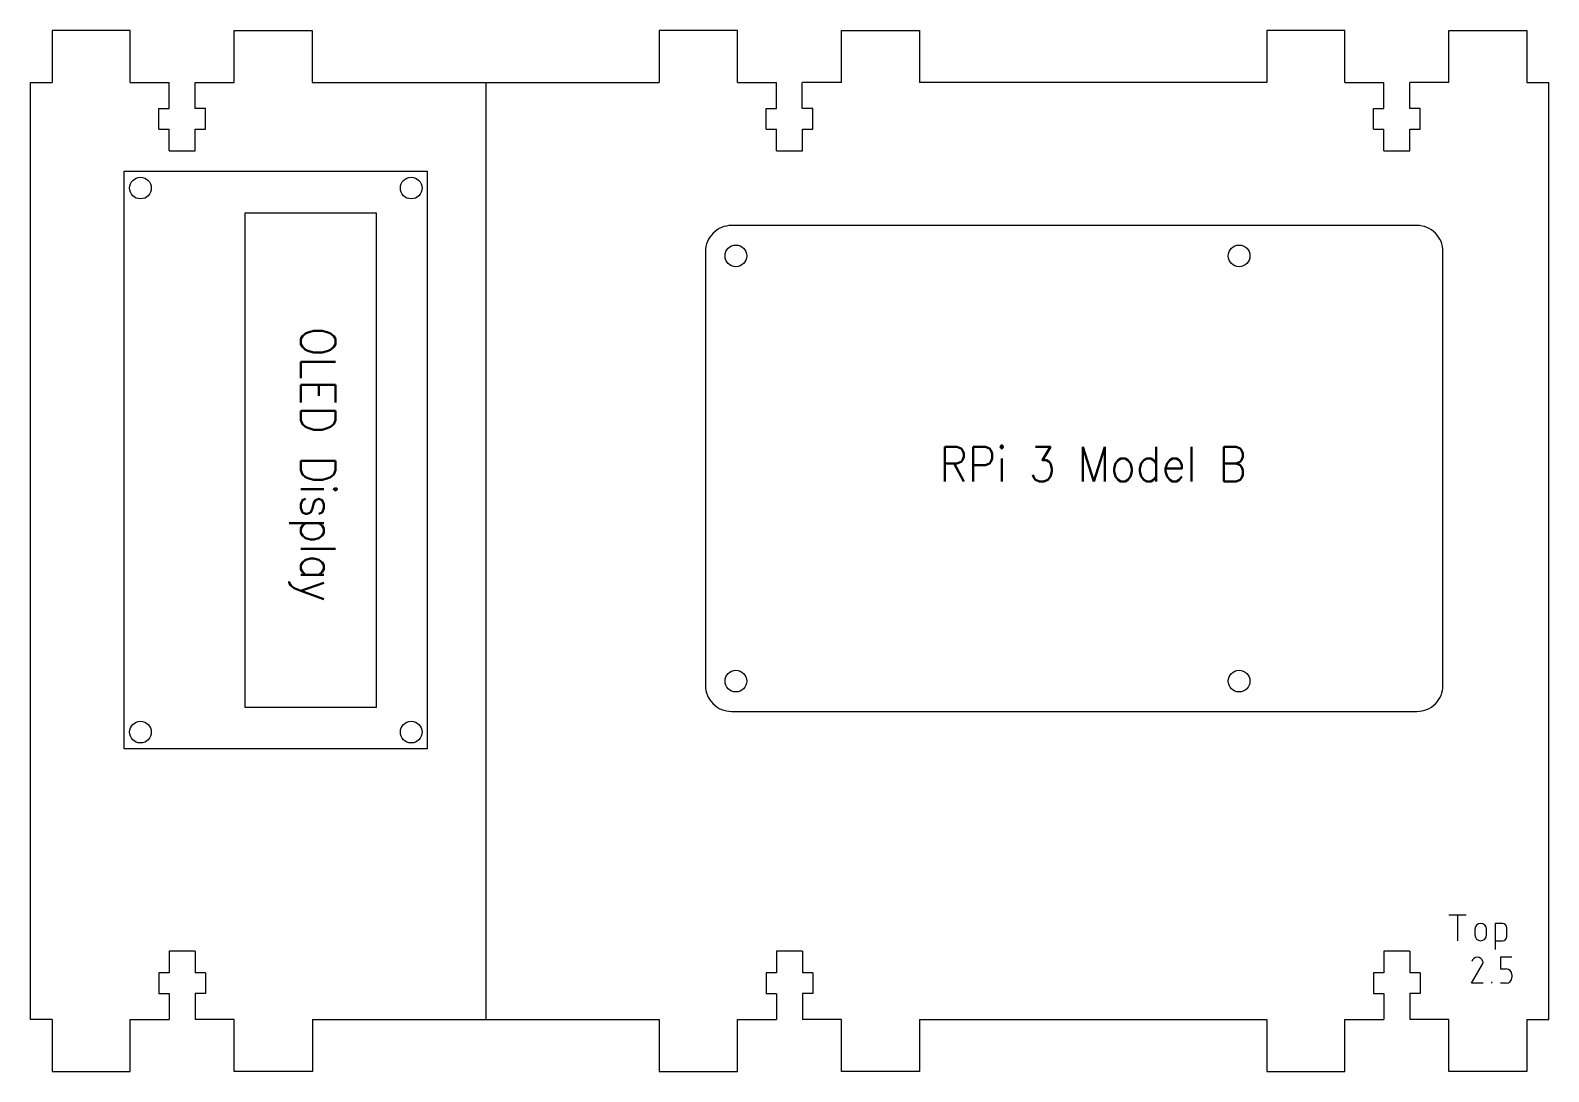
# Model space of a CAD drawing. Header units: millimetres. Extents: x -433 to 1405, y -416 to 1030.
# Drawn here: x 400 to 575, y 146 to 266 of the extents above; entities that cross this region are included whole.
import ezdxf

# ---------------------------------------------------------------- set-up
doc = ezdxf.new("R2010")
doc.units = ezdxf.units.MM
doc.layers.get('0').update_dxf_attribs({"lineweight": 25, "true_color": 0xffffff})
doc.styles.add('textstyle14', font='')
doc.styles.add('textstyle18', font='')
doc.styles.get('textstyle14').set_extended_font_data('Standard')
doc.styles.get('textstyle18').set_extended_font_data('Standard')

msp = doc.modelspace()

# ---------------------------------------------------------------- linework, layer by layer
for p, q in [((411.5, 266), (402.5, 266)), ((402.5, 266), (402.5, 260)), ((411.5, 260), (411.5, 266)), ((423.49, 266), (432.49, 266)), ((423.5, 260), (423.5, 266)), ((432.49, 266), (432.49, 260)), ((481.49, 266), (472.49, 266)), ((472.49, 266), (472.49, 260)), ((481.49, 260), (481.49, 266)), ((493.49, 266), (502.49, 266)), ((493.49, 260), (493.49, 266)), ((502.49, 266), (502.49, 260)), ((551.49, 266), (542.49, 266)), ((542.49, 266), (542.49, 260)), ((551.49, 260), (551.49, 266)), ((563.49, 266), (572.49, 266)), ((563.49, 260), (563.49, 266)), ((572.49, 266), (572.49, 260)), ((400, 152), (400, 260)), ((400, 260), (402.5, 260)), ((411.5, 260), (416, 260)), ((416, 257), (416, 260)), ((419, 260), (423.5, 260)), ((419, 257), (419, 260)), ((432.49, 260), (452.49, 260)), ((452.49, 260), (452.49, 152)), ((452.49, 260), (472.49, 260)), ((481.49, 260), (485.99, 260)), ((485.99, 257), (485.99, 260)), ((488.97, 257), (488.97, 260)), ((493.49, 260), (488.99, 260)), ((542.49, 260), (502.49, 260)), ((551.49, 260), (555.99, 260)), ((555.99, 257), (555.99, 260)), ((558.99, 257), (558.99, 260)), ((563.49, 260), (558.99, 260)), ((572.49, 260), (574.99, 260)), ((574.99, 152), (574.99, 260)), ((414.8, 254.6), (414.8, 257)), ((414.8, 257), (416, 257)), ((420.2, 257), (419, 257)), ((420.2, 254.6), (420.2, 257)), ((484.79, 254.6), (484.79, 257)), ((484.79, 257), (485.99, 257)), ((490.19, 257), (488.99, 257)), ((490.19, 254.6), (490.19, 257)), ((554.79, 254.6), (554.79, 257)), ((554.79, 257), (555.99, 257)), ((560.19, 257), (558.99, 257)), ((560.19, 254.6), (560.19, 257)), ((414.8, 254.6), (416, 254.6)), ((416, 252.1), (416, 254.6)), ((419, 252.1), (419, 254.6)), ((419, 254.6), (420.2, 254.6)), ((484.79, 254.6), (485.99, 254.6)), ((485.99, 252.1), (485.99, 254.6)), ((488.99, 252.1), (488.99, 254.6)), ((488.99, 254.6), (490.19, 254.6)), ((554.79, 254.6), (555.99, 254.6)), ((555.99, 252.1), (555.99, 254.6)), ((558.99, 252.1), (558.99, 254.6)), ((558.99, 254.6), (560.19, 254.6)), ((416, 252.1), (419, 252.1)), ((485.99, 252.1), (488.99, 252.1)), ((555.99, 252.1), (558.99, 252.1)), ((416, 159.9), (416, 157.4)), ((419, 159.9), (416, 159.9)), ((419, 159.9), (419, 157.4)), ((485.99, 159.9), (485.99, 157.4)), ((488.99, 159.9), (485.99, 159.9)), ((488.99, 159.9), (488.99, 157.4)), ((555.99, 159.9), (555.99, 157.4)), ((558.99, 159.9), (555.99, 159.9)), ((558.99, 159.9), (558.99, 157.4)), ((416, 157.4), (414.8, 157.4)), ((414.8, 157.4), (414.8, 155)), ((420.2, 157.4), (419, 157.4)), ((420.19, 157.4), (420.19, 155)), ((485.99, 157.4), (484.79, 157.4)), ((484.79, 157.4), (484.79, 155)), ((490.19, 157.4), (488.99, 157.4)), ((490.19, 157.4), (490.19, 155)), ((555.99, 157.4), (554.79, 157.4)), ((554.79, 157.4), (554.79, 155)), ((560.19, 157.4), (558.99, 157.4)), ((560.19, 157.4), (560.19, 155)), ((414.8, 155), (416, 155)), ((416, 155), (416, 152)), ((420.19, 155), (418.99, 155)), ((419, 155), (419, 152)), ((484.77, 155), (485.97, 155)), ((485.99, 155), (485.99, 152)), ((488.99, 155), (488.99, 152)), ((490.19, 155), (488.99, 155)), ((554.79, 155), (555.99, 155)), ((555.99, 155), (555.99, 152)), ((558.99, 155), (558.99, 152)), ((560.19, 155), (558.99, 155)), ((402.5, 152), (400, 152)), ((402.5, 152), (402.5, 146)), ((411.5, 146), (411.5, 152)), ((411.5, 152), (416, 152)), ((423.5, 152), (419, 152)), ((423.5, 146), (423.5, 152)), ((432.5, 152), (432.5, 146)), ((432.5, 152), (452.49, 152)), ((452.49, 152), (472.49, 152)), ((472.49, 152), (472.49, 146)), ((481.49, 146), (481.49, 152)), ((481.49, 152), (485.99, 152)), ((493.49, 152), (488.99, 152)), ((493.49, 146), (493.49, 152)), ((502.49, 152), (502.49, 146)), ((502.49, 152), (542.49, 152)), ((542.49, 152), (542.49, 146)), ((551.49, 146), (551.49, 152)), ((551.49, 152), (555.99, 152)), ((563.49, 152), (558.99, 152)), ((563.49, 146), (563.49, 152)), ((572.49, 152), (572.49, 146)), ((572.49, 152), (574.99, 152)), ((402.5, 146), (411.5, 146)), ((432.5, 146), (423.5, 146)), ((472.49, 146), (481.49, 146)), ((502.49, 146), (493.49, 146)), ((542.49, 146), (551.49, 146)), ((572.49, 146), (563.49, 146))]:
    msp.add_line(p, q)
at = {"color": 3, "true_color": 0x00ff00}
for p, q in [((410.79, 249.73), (410.79, 183.23)), ((445.79, 249.73), (410.79, 249.73)), ((445.79, 183.23), (445.79, 249.73)), ((424.74, 187.98), (424.74, 244.98)), ((424.74, 244.98), (439.84, 244.98)), ((439.84, 244.98), (439.84, 187.98)), ((439.84, 187.98), (424.74, 187.98)), ((410.79, 183.23), (445.79, 183.23))]:
    msp.add_line(p, q, dxfattribs=at)
at = {"color": 5, "true_color": 0x0000ff}
for p, q in [((563.49, 164.08), (565.49, 164.08)), ((564.49, 164.08), (564.49, 161.08)), ((569.65, 163.08), (568.82, 163.08)), ((568.82, 163.08), (568.82, 160.08)), ((566.49, 162.41), (566.49, 161.75)), ((567.82, 161.75), (567.82, 162.41)), ((568.82, 161.08), (569.65, 161.08)), ((570.15, 161.58), (570.15, 162.58)), ((566.1, 156.18), (567.38, 158.39)), ((567.38, 158.39), (567.38, 158.39)), ((567.41, 158.68), (567.41, 158.68)), ((569.43, 159.18), (569.43, 157.84)), ((570.76, 159.18), (569.43, 159.18)), ((569.43, 157.84), (570.1, 157.84)), ((567.43, 156.18), (566.1, 156.18)), ((568.43, 156.18), (568.43, 156.34)), ((570.1, 156.18), (569.43, 156.18)), ((570.76, 157.18), (570.76, 156.84))]:
    msp.add_line(p, q, dxfattribs=at)
at = {"color": 3, "true_color": 0x00ff00}
msp.add_lwpolyline([(480.81, 187.51), (559.81, 187.51, 0.414214), (562.81, 190.51), (562.81, 240.51, 0.414214), (559.81, 243.51), (480.81, 243.51, 0.414214), (477.81, 240.51), (477.81, 190.51, 0.414214)], format="xyb", close=True, dxfattribs=at)
for centre in [(412.69, 247.83), (443.89, 247.83), (481.31, 240.01), (539.31, 240.01), (481.31, 191.01), (539.31, 191.01), (412.69, 185.13), (443.89, 185.13)]:
    msp.add_circle(centre, 1.25)
at = {"color": 5, "true_color": 0x0000ff}
for points in [[(567.15, 163.08), (566.78, 163.08), (566.49, 162.78), (566.49, 162.41)], [(567.82, 162.41), (567.82, 162.78), (567.52, 163.08), (567.15, 163.08)], [(570.15, 162.58), (570.15, 162.86), (569.93, 163.08), (569.65, 163.08)], [(566.49, 161.75), (566.49, 161.38), (566.78, 161.08), (567.15, 161.08)], [(567.15, 161.08), (567.52, 161.08), (567.82, 161.38), (567.82, 161.75)], [(569.65, 161.08), (569.93, 161.08), (570.15, 161.3), (570.15, 161.58)], [(566.76, 159.18), (566.45, 159.18), (566.19, 158.97), (566.12, 158.68)], [(567.41, 158.68), (567.33, 158.97), (567.07, 159.18), (566.76, 159.18)], [(567.38, 158.39), (567.41, 158.44), (567.43, 158.5), (567.43, 158.56)], [(567.43, 158.56), (567.43, 158.6), (567.42, 158.64), (567.41, 158.68)], [(570.76, 157.18), (570.76, 157.55), (570.46, 157.84), (570.1, 157.84)], [(570.1, 156.18), (570.46, 156.18), (570.76, 156.48), (570.76, 156.84)]]:
    msp.add_open_spline(points, degree=3, dxfattribs=at)

# ---------------------------------------------------------------- texts
at = {"color": 3, "true_color": 0x00ff00, "insert": (432.49, 216), "char_height": 1, "attachment_point": 5, "rotation": 270, "style": 'textstyle14'}
msp.add_mtext('\\H4;OLED Display', dxfattribs=at)
at = {"color": 3, "true_color": 0x00ff00, "insert": (522.49, 216), "char_height": 1, "attachment_point": 5, "style": 'textstyle18'}
msp.add_mtext('\\H4;RPi 3 Model B', dxfattribs=at)

doc.saveas('drawing.dxf')
